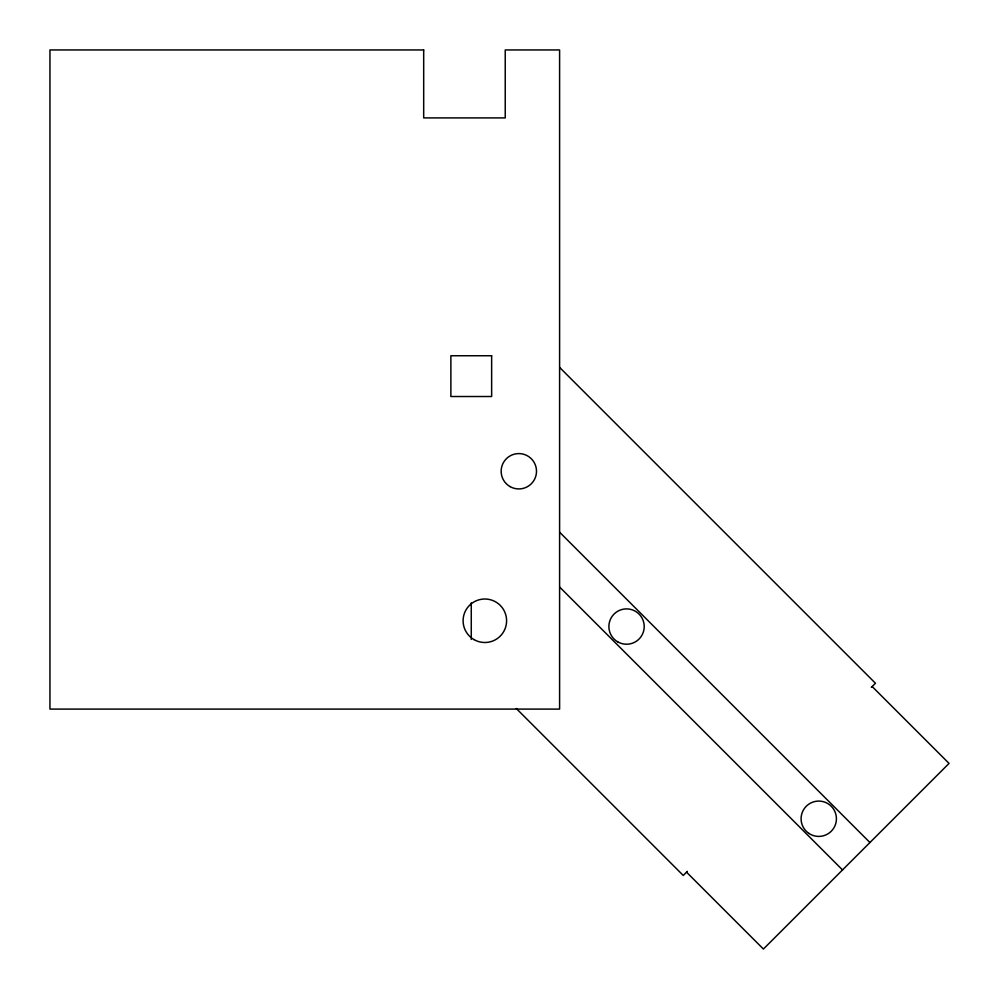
<?xml version="1.0" encoding="UTF-8"?>
<svg xmlns="http://www.w3.org/2000/svg" width="999" height="999" viewBox="0 0 999 999"><rect width="100%" height="100%" fill="white"/><g stroke="black" fill="none" stroke-linecap="round" stroke-linejoin="round"><path stroke-width="1.5" d="M687.374 871.34L683.254 875.449L516.296 708.491M871.34 687.374L875.449 683.254L559.602 367.395M872.164 686.538L949.05 763.411L763.411 949.05L686.538 872.164M559.602 532.192L869.942 842.532M559.602 587.012L842.532 869.942M471.266 602.909L471.266 639.435M423.688 49.95L49.95 49.95L49.95 709.103L559.602 709.103L559.602 49.95L505.232 49.95L505.232 117.907L423.688 117.907L423.688 49.95M491.645 355.744L450.874 355.744L450.874 396.516L491.645 396.516L491.645 355.744M473.976 639.585A21.741 21.741 0 0 0 506.593 620.754A21.741 21.741 0 0 0 473.976 601.922A21.741 21.741 0 0 0 473.976 639.585M509.989 486.563A17.67 17.67 0 0 0 536.5 471.266A17.67 17.67 0 0 0 509.989 455.956A17.67 17.67 0 0 0 509.989 486.563M617.719 641.857A17.67 17.67 0 0 0 644.218 626.548A17.67 17.67 0 0 0 617.719 611.251A17.67 17.67 0 0 0 617.719 641.857M808.953 833.453A17.67 17.67 0 0 0 836.388 819.892A17.67 17.67 0 0 0 810.926 802.909A17.67 17.67 0 0 0 808.953 833.453"/></g></svg>
